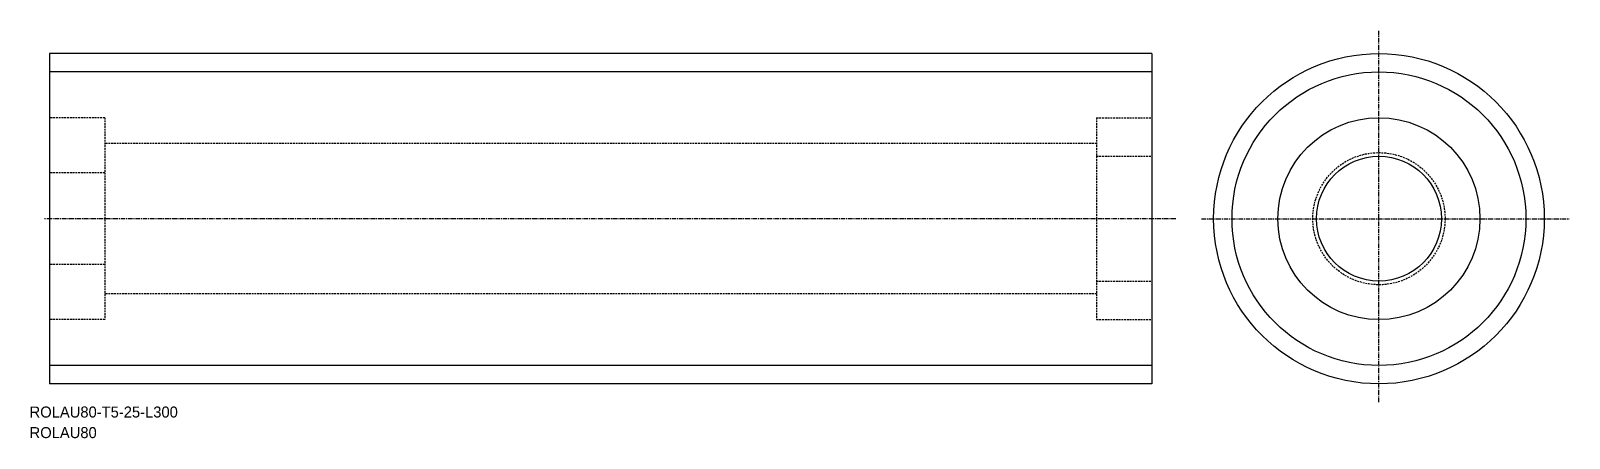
# Model space of a CAD drawing. Extents: x 32 to 451, y -34 to 77.
import ezdxf

# ---------------------------------------------------------------- set-up
doc = ezdxf.new("R2010")
doc.units = 0
doc.linetypes.add('CENTER', pattern=[2, 1.25, -0.25, 0.25, -0.25])
doc.linetypes.add('DASHED', pattern=[0.75, 0.5, -0.25])
doc.layers.get('0').update_dxf_attribs({"linetype": 'CONTINUOUS'})
doc.layers.add('CENTER', color=1, linetype='CENTER')

msp = doc.modelspace()

# ---------------------------------------------------------------- linework, layer by layer
at = {"color": 7, "linetype": 'CONTINUOUS'}
for p, q in [((37.21, 70.85), (37.21, -19.15)), ((337.21, 70.85), (37.21, 70.85)), ((337.21, 70.85), (337.21, -19.15)), ((337.21, 65.85), (37.21, 65.85)), ((337.21, -14.15), (37.21, -14.15)), ((337.21, -19.15), (37.21, -19.15))]:
    msp.add_line(p, q, dxfattribs=at)
at = {"color": 3, "linetype": 'DASHED'}
for p, q in [((52.21, 53.35), (37.21, 53.35)), ((52.21, 53.35), (52.21, -1.65)), ((322.21, 53.35), (322.21, -1.65)), ((322.21, 53.35), (337.21, 53.35)), ((322.21, 46.35), (52.21, 46.35)), ((322.21, 42.85), (337.21, 42.85)), ((52.21, 38.35), (37.21, 38.35)), ((52.21, 13.35), (37.21, 13.35)), ((322.21, 8.85), (337.21, 8.85)), ((322.21, 5.35), (52.21, 5.35)), ((52.21, -1.65), (37.21, -1.65)), ((322.21, -1.65), (337.21, -1.65))]:
    msp.add_line(p, q, dxfattribs=at)
at = {"color": 7, "linetype": 'CONTINUOUS'}
for radius in [45, 40, 27.5, 17]:
    msp.add_circle((399.08, 25.85), radius, dxfattribs=at)
at = {"color": 3, "linetype": 'DASHED'}
msp.add_circle((399.08, 25.85), 18, dxfattribs=at)
at = {"layer": 'CENTER', "color": 1, "linetype": 'CENTER'}
for p, q in [((399.08, -24.13), (399.08, 77.05)), ((343.8, 25.85), (35.71, 25.85)), ((350.81, 25.85), (450.88, 25.85))]:
    msp.add_line(p, q, dxfattribs=at)

# ---------------------------------------------------------------- texts
at = {"color": 7, "linetype": 'CONTINUOUS'}
for s, p in [('ROLAU80-T5-25-L300', (31.75, -28.32)), ('ROLAU80', (31.75, -33.93))]:
    msp.add_text(s, height=3, dxfattribs=at).set_placement(p)

doc.saveas('drawing.dxf')
